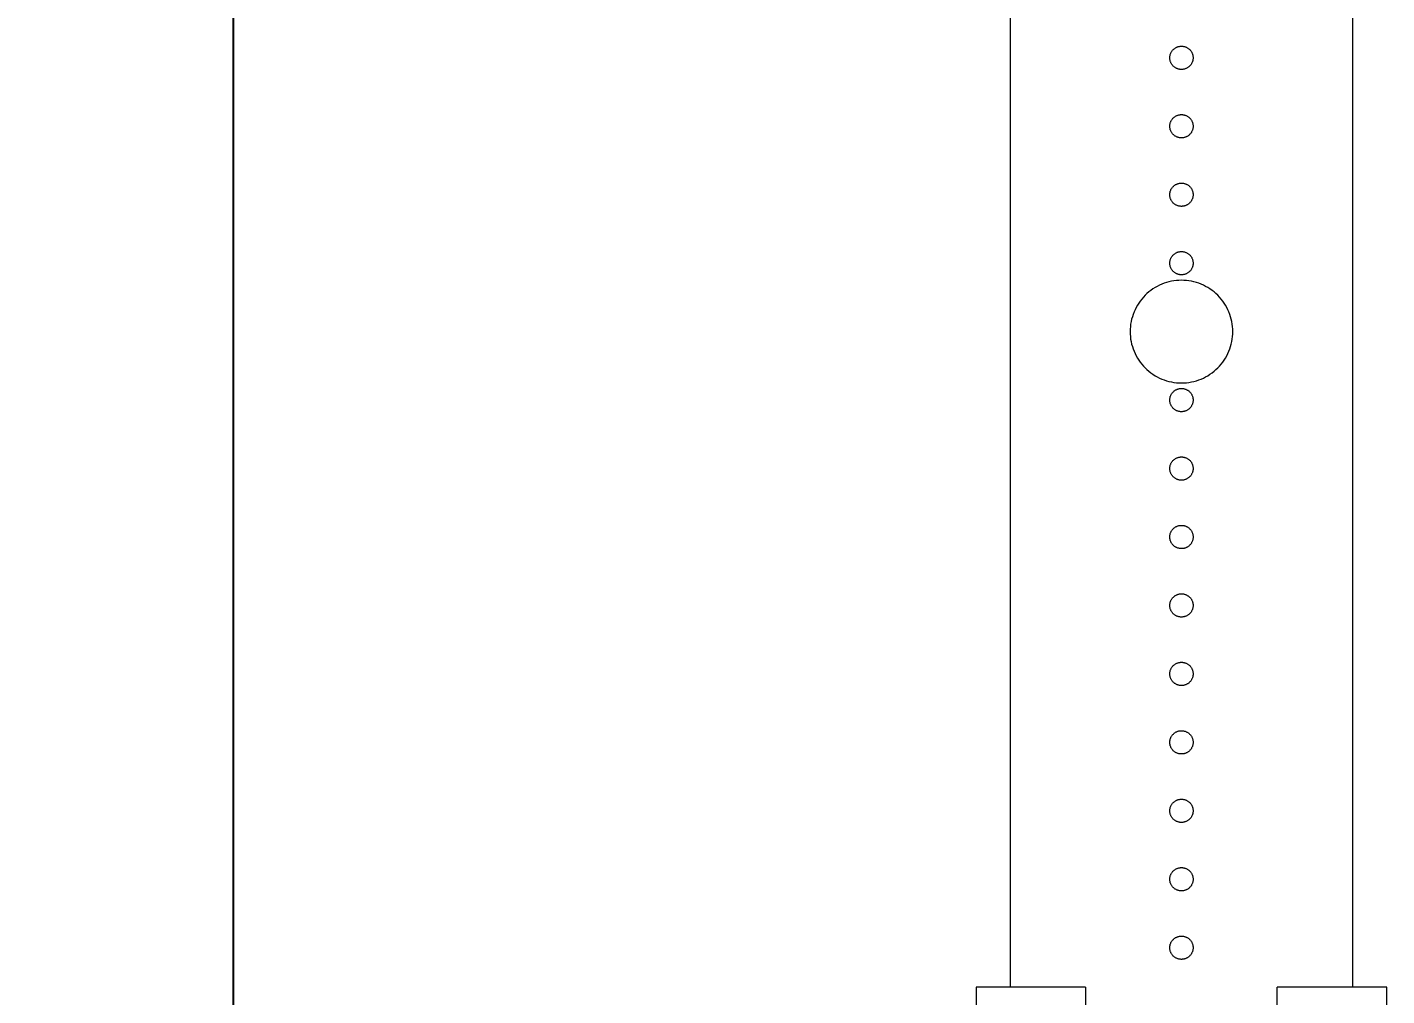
# Model space of a CAD drawing. Header units: millimetres. Extents: x -999 to 4635, y -962 to 3668.
# Drawn here: x -220.2 to 177, y 2512.4 to 2795.4 of the extents above; entities that cross this region are included whole.
import ezdxf

# ---------------------------------------------------------------- set-up
doc = ezdxf.new("R2010")
doc.units = ezdxf.units.MM
doc.layers.add('GORUNEN', color=7, linetype='Continuous', lineweight=9)
doc.layers.add('OLCU', color=4, linetype='Continuous', lineweight=9)
doc.styles.add('PI3D', font='arial.ttf')
doc.dimstyles.new('PF_MM', dxfattribs={"dimtxt": 40, "dimasz": 32, "dimexe": 24, "dimexo": 20, "dimgap": 14, "dimtad": 1, "dimdec": 1, "dimtxsty": 'PI3D', "dimcen": 2.5, "dimclrd": 4, "dimclre": 4, "dimclrt": 3, "dimazin": 3, "dimtfac": 1, "dimtmove": 0, "dimatfit": 3})

msp = doc.modelspace()

# ---------------------------------------------------------------- linework, layer by layer
at = {"layer": 'GORUNEN'}
for points in [[(67, 2943.5), (67, 2515)], [(167, 2943.5), (167, 2515)], [(167, 2943.5), (167, 2515)], [(167, 2943.5), (167, 2515)], [(114.02, 2788.13), (114.1, 2788.28), (114.19, 2788.42), (114.29, 2788.56), (114.4, 2788.69), (114.51, 2788.82), (114.63, 2788.94), (114.75, 2789.05), (114.88, 2789.16), (115.02, 2789.26), (115.16, 2789.36), (115.3, 2789.45), (115.45, 2789.53), (115.61, 2789.6), (115.76, 2789.67), (115.92, 2789.72), (116.08, 2789.77), (116.25, 2789.82), (116.41, 2789.85), (116.58, 2789.87), (116.75, 2789.89), (116.92, 2789.9), (117.09, 2789.9), (117.26, 2789.89), (117.43, 2789.87), (117.59, 2789.85), (117.76, 2789.81), (117.93, 2789.77), (118.09, 2789.72), (118.25, 2789.66), (118.4, 2789.6), (118.56, 2789.52), (118.7, 2789.44), (118.85, 2789.35), (118.99, 2789.26), (119.12, 2789.16), (119.25, 2789.05), (119.38, 2788.93), (119.5, 2788.81), (119.61, 2788.68), (119.71, 2788.55), (119.81, 2788.41), (119.9, 2788.27), (119.99, 2788.12), (120.07, 2787.97), (120.13, 2787.82), (120.2, 2787.66), (120.25, 2787.5), (120.3, 2787.33), (120.33, 2787.17), (120.36, 2787), (120.38, 2786.83), (120.4, 2786.66), (120.4, 2786.5), (120.4, 2786.33), (120.38, 2786.16), (120.36, 2785.99), (120.33, 2785.82), (120.29, 2785.66), (120.25, 2785.49), (120.19, 2785.33), (120.13, 2785.18), (120.06, 2785.02), (119.98, 2784.87)], [(119.98, 2784.87), (119.9, 2784.72), (119.81, 2784.58), (119.71, 2784.44), (119.6, 2784.31), (119.49, 2784.18), (119.37, 2784.06), (119.25, 2783.95), (119.12, 2783.84), (118.98, 2783.74), (118.84, 2783.64), (118.7, 2783.55), (118.55, 2783.47), (118.39, 2783.4), (118.24, 2783.33), (118.08, 2783.28), (117.92, 2783.23), (117.75, 2783.18), (117.59, 2783.15), (117.42, 2783.13), (117.25, 2783.11), (117.08, 2783.1), (116.91, 2783.1), (116.74, 2783.11), (116.57, 2783.13), (116.41, 2783.15), (116.24, 2783.19), (116.07, 2783.23), (115.91, 2783.28), (115.75, 2783.34), (115.6, 2783.4), (115.44, 2783.48), (115.3, 2783.56), (115.15, 2783.65), (115.01, 2783.74), (114.88, 2783.84), (114.75, 2783.95), (114.62, 2784.07), (114.5, 2784.19), (114.39, 2784.32), (114.29, 2784.45), (114.19, 2784.59), (114.1, 2784.73), (114.01, 2784.88), (113.93, 2785.03), (113.87, 2785.18), (113.8, 2785.34), (113.75, 2785.5), (113.7, 2785.67), (113.67, 2785.83), (113.64, 2786), (113.62, 2786.17), (113.6, 2786.34), (113.6, 2786.5), (113.6, 2786.67), (113.62, 2786.84), (113.64, 2787.01), (113.67, 2787.18), (113.71, 2787.34), (113.75, 2787.51), (113.81, 2787.67), (113.87, 2787.82), (113.94, 2787.98), (114.02, 2788.13)], [(114.02, 2768.13), (114.1, 2768.28), (114.19, 2768.42), (114.29, 2768.56), (114.4, 2768.69), (114.51, 2768.82), (114.63, 2768.94), (114.75, 2769.05), (114.88, 2769.16), (115.02, 2769.26), (115.16, 2769.36), (115.3, 2769.45), (115.45, 2769.53), (115.61, 2769.6), (115.76, 2769.67), (115.92, 2769.72), (116.08, 2769.77), (116.25, 2769.82), (116.41, 2769.85), (116.58, 2769.87), (116.75, 2769.89), (116.92, 2769.9), (117.09, 2769.9), (117.26, 2769.89), (117.43, 2769.87), (117.59, 2769.85), (117.76, 2769.81), (117.93, 2769.77), (118.09, 2769.72), (118.25, 2769.66), (118.4, 2769.6), (118.56, 2769.52), (118.7, 2769.44), (118.85, 2769.35), (118.99, 2769.26), (119.12, 2769.16), (119.25, 2769.05), (119.38, 2768.93), (119.5, 2768.81), (119.61, 2768.68), (119.71, 2768.55), (119.81, 2768.41), (119.9, 2768.27), (119.99, 2768.12), (120.07, 2767.97), (120.13, 2767.82), (120.2, 2767.66), (120.25, 2767.5), (120.3, 2767.33), (120.33, 2767.17), (120.36, 2767), (120.38, 2766.83), (120.4, 2766.66), (120.4, 2766.5), (120.4, 2766.33), (120.38, 2766.16), (120.36, 2765.99), (120.33, 2765.82), (120.29, 2765.66), (120.25, 2765.49), (120.19, 2765.33), (120.13, 2765.18), (120.06, 2765.02), (119.98, 2764.87)], [(119.98, 2764.87), (119.9, 2764.72), (119.81, 2764.58), (119.71, 2764.44), (119.6, 2764.31), (119.49, 2764.18), (119.37, 2764.06), (119.25, 2763.95), (119.12, 2763.84), (118.98, 2763.74), (118.84, 2763.64), (118.7, 2763.55), (118.55, 2763.47), (118.39, 2763.4), (118.24, 2763.33), (118.08, 2763.28), (117.92, 2763.23), (117.75, 2763.18), (117.59, 2763.15), (117.42, 2763.13), (117.25, 2763.11), (117.08, 2763.1), (116.91, 2763.1), (116.74, 2763.11), (116.57, 2763.13), (116.41, 2763.15), (116.24, 2763.19), (116.07, 2763.23), (115.91, 2763.28), (115.75, 2763.34), (115.6, 2763.4), (115.44, 2763.48), (115.3, 2763.56), (115.15, 2763.65), (115.01, 2763.74), (114.88, 2763.84), (114.75, 2763.95), (114.62, 2764.07), (114.5, 2764.19), (114.39, 2764.32), (114.29, 2764.45), (114.19, 2764.59), (114.1, 2764.73), (114.01, 2764.88), (113.93, 2765.03), (113.87, 2765.18), (113.8, 2765.34), (113.75, 2765.5), (113.7, 2765.67), (113.67, 2765.83), (113.64, 2766), (113.62, 2766.17), (113.6, 2766.34), (113.6, 2766.5), (113.6, 2766.67), (113.62, 2766.84), (113.64, 2767.01), (113.67, 2767.18), (113.71, 2767.34), (113.75, 2767.51), (113.81, 2767.67), (113.87, 2767.82), (113.94, 2767.98), (114.02, 2768.13)], [(114.02, 2748.13), (114.1, 2748.28), (114.19, 2748.42), (114.29, 2748.56), (114.4, 2748.69), (114.51, 2748.82), (114.63, 2748.94), (114.75, 2749.05), (114.88, 2749.16), (115.02, 2749.26), (115.16, 2749.36), (115.3, 2749.45), (115.45, 2749.53), (115.61, 2749.6), (115.76, 2749.67), (115.92, 2749.72), (116.08, 2749.77), (116.25, 2749.82), (116.41, 2749.85), (116.58, 2749.87), (116.75, 2749.89), (116.92, 2749.9), (117.09, 2749.9), (117.26, 2749.89), (117.43, 2749.87), (117.59, 2749.85), (117.76, 2749.81), (117.93, 2749.77), (118.09, 2749.72), (118.25, 2749.66), (118.4, 2749.6), (118.56, 2749.52), (118.7, 2749.44), (118.85, 2749.35), (118.99, 2749.26), (119.12, 2749.16), (119.25, 2749.05), (119.38, 2748.93), (119.5, 2748.81), (119.61, 2748.68), (119.71, 2748.55), (119.81, 2748.41), (119.9, 2748.27), (119.99, 2748.12), (120.07, 2747.97), (120.13, 2747.82), (120.2, 2747.66), (120.25, 2747.5), (120.3, 2747.33), (120.33, 2747.17), (120.36, 2747), (120.38, 2746.83), (120.4, 2746.66), (120.4, 2746.5), (120.4, 2746.33), (120.38, 2746.16), (120.36, 2745.99), (120.33, 2745.82), (120.29, 2745.66), (120.25, 2745.49), (120.19, 2745.33), (120.13, 2745.18), (120.06, 2745.02), (119.98, 2744.87)], [(119.98, 2744.87), (119.9, 2744.72), (119.81, 2744.58), (119.71, 2744.44), (119.6, 2744.31), (119.49, 2744.18), (119.37, 2744.06), (119.25, 2743.95), (119.12, 2743.84), (118.98, 2743.74), (118.84, 2743.64), (118.7, 2743.55), (118.55, 2743.47), (118.39, 2743.4), (118.24, 2743.33), (118.08, 2743.28), (117.92, 2743.23), (117.75, 2743.18), (117.59, 2743.15), (117.42, 2743.13), (117.25, 2743.11), (117.08, 2743.1), (116.91, 2743.1), (116.74, 2743.11), (116.57, 2743.13), (116.41, 2743.15), (116.24, 2743.19), (116.07, 2743.23), (115.91, 2743.28), (115.75, 2743.34), (115.6, 2743.4), (115.44, 2743.48), (115.3, 2743.56), (115.15, 2743.65), (115.01, 2743.74), (114.88, 2743.84), (114.75, 2743.95), (114.62, 2744.07), (114.5, 2744.19), (114.39, 2744.32), (114.29, 2744.45), (114.19, 2744.59), (114.1, 2744.73), (114.01, 2744.88), (113.93, 2745.03), (113.87, 2745.18), (113.8, 2745.34), (113.75, 2745.5), (113.7, 2745.67), (113.67, 2745.83), (113.64, 2746), (113.62, 2746.17), (113.6, 2746.34), (113.6, 2746.5), (113.6, 2746.67), (113.62, 2746.84), (113.64, 2747.01), (113.67, 2747.18), (113.71, 2747.34), (113.75, 2747.51), (113.81, 2747.67), (113.87, 2747.82), (113.94, 2747.98), (114.02, 2748.13)], [(114.02, 2728.13), (114.1, 2728.28), (114.19, 2728.42), (114.29, 2728.56), (114.4, 2728.69), (114.51, 2728.82), (114.63, 2728.94), (114.75, 2729.05), (114.88, 2729.16), (115.02, 2729.26), (115.16, 2729.36), (115.3, 2729.45), (115.45, 2729.53), (115.61, 2729.6), (115.76, 2729.67), (115.92, 2729.72), (116.08, 2729.77), (116.25, 2729.82), (116.41, 2729.85), (116.58, 2729.87), (116.75, 2729.89), (116.92, 2729.9), (117.09, 2729.9), (117.26, 2729.89), (117.43, 2729.87), (117.59, 2729.85), (117.76, 2729.81), (117.93, 2729.77), (118.09, 2729.72), (118.25, 2729.66), (118.4, 2729.6), (118.56, 2729.52), (118.7, 2729.44), (118.85, 2729.35), (118.99, 2729.26), (119.12, 2729.16), (119.25, 2729.05), (119.38, 2728.93), (119.5, 2728.81), (119.61, 2728.68), (119.71, 2728.55), (119.81, 2728.41), (119.9, 2728.27), (119.99, 2728.12), (120.07, 2727.97), (120.13, 2727.82), (120.2, 2727.66), (120.25, 2727.5), (120.3, 2727.33), (120.33, 2727.17), (120.36, 2727), (120.38, 2726.83), (120.4, 2726.66), (120.4, 2726.5), (120.4, 2726.33), (120.38, 2726.16), (120.36, 2725.99), (120.33, 2725.82), (120.29, 2725.66), (120.25, 2725.49), (120.19, 2725.33), (120.13, 2725.18), (120.06, 2725.02), (119.98, 2724.87)], [(119.98, 2724.87), (119.9, 2724.72), (119.81, 2724.58), (119.71, 2724.44), (119.6, 2724.31), (119.49, 2724.18), (119.37, 2724.06), (119.25, 2723.95), (119.12, 2723.84), (118.98, 2723.74), (118.84, 2723.64), (118.7, 2723.55), (118.55, 2723.47), (118.39, 2723.4), (118.24, 2723.33), (118.08, 2723.28), (117.92, 2723.23), (117.75, 2723.18), (117.59, 2723.15), (117.42, 2723.13), (117.25, 2723.11), (117.08, 2723.1), (116.91, 2723.1), (116.74, 2723.11), (116.57, 2723.13), (116.41, 2723.15), (116.24, 2723.19), (116.07, 2723.23), (115.91, 2723.28), (115.75, 2723.34), (115.6, 2723.4), (115.44, 2723.48), (115.3, 2723.56), (115.15, 2723.65), (115.01, 2723.74), (114.88, 2723.84), (114.75, 2723.95), (114.62, 2724.07), (114.5, 2724.19), (114.39, 2724.32), (114.29, 2724.45), (114.19, 2724.59), (114.1, 2724.73), (114.01, 2724.88), (113.93, 2725.03), (113.87, 2725.18), (113.8, 2725.34), (113.75, 2725.5), (113.7, 2725.67), (113.67, 2725.83), (113.64, 2726), (113.62, 2726.17), (113.6, 2726.34), (113.6, 2726.5), (113.6, 2726.67), (113.62, 2726.84), (113.64, 2727.01), (113.67, 2727.18), (113.71, 2727.34), (113.75, 2727.51), (113.81, 2727.67), (113.87, 2727.82), (113.94, 2727.98), (114.02, 2728.13)], [(117, 2721.5), (116.26, 2721.48), (115.53, 2721.43), (114.8, 2721.34), (114.07, 2721.21), (113.36, 2721.05), (112.65, 2720.85), (111.95, 2720.62), (111.26, 2720.36), (110.59, 2720.06), (109.93, 2719.73), (109.29, 2719.37), (108.67, 2718.97), (108.06, 2718.55), (107.48, 2718.1), (106.93, 2717.61), (106.39, 2717.11), (105.89, 2716.57), (105.4, 2716.02), (104.95, 2715.44), (104.53, 2714.83), (104.13, 2714.21), (103.77, 2713.57), (103.44, 2712.91), (103.14, 2712.24), (102.88, 2711.55), (102.65, 2710.85), (102.45, 2710.14), (102.29, 2709.43), (102.16, 2708.7), (102.07, 2707.97), (102.02, 2707.24), (102, 2706.5)], [(132, 2706.5), (131.98, 2707.24), (131.93, 2707.97), (131.84, 2708.7), (131.71, 2709.43), (131.55, 2710.14), (131.35, 2710.85), (131.12, 2711.55), (130.86, 2712.24), (130.56, 2712.91), (130.23, 2713.57), (129.87, 2714.21), (129.47, 2714.83), (129.05, 2715.44), (128.6, 2716.02), (128.11, 2716.57), (127.61, 2717.11), (127.07, 2717.61), (126.52, 2718.1), (125.94, 2718.55), (125.33, 2718.97), (124.71, 2719.37), (124.07, 2719.73), (123.41, 2720.06), (122.74, 2720.36), (122.05, 2720.62), (121.35, 2720.85), (120.64, 2721.05), (119.93, 2721.21), (119.2, 2721.34), (118.47, 2721.43), (117.74, 2721.48), (117, 2721.5)], [(102, 2706.5), (102.02, 2705.76), (102.07, 2705.03), (102.16, 2704.3), (102.29, 2703.57), (102.45, 2702.86), (102.65, 2702.15), (102.88, 2701.45), (103.14, 2700.76), (103.44, 2700.09), (103.77, 2699.43), (104.13, 2698.79), (104.53, 2698.17), (104.95, 2697.56), (105.4, 2696.98), (105.89, 2696.43), (106.39, 2695.89), (106.93, 2695.39), (107.48, 2694.9), (108.06, 2694.45), (108.67, 2694.03), (109.29, 2693.63), (109.93, 2693.27), (110.59, 2692.94), (111.26, 2692.64), (111.95, 2692.38), (112.65, 2692.15), (113.36, 2691.95), (114.07, 2691.79), (114.8, 2691.66), (115.53, 2691.57), (116.26, 2691.52), (117, 2691.5)], [(117, 2691.5), (117.74, 2691.52), (118.47, 2691.57), (119.2, 2691.66), (119.93, 2691.79), (120.64, 2691.95), (121.35, 2692.15), (122.05, 2692.38), (122.74, 2692.64), (123.41, 2692.94), (124.07, 2693.27), (124.71, 2693.63), (125.33, 2694.03), (125.94, 2694.45), (126.52, 2694.9), (127.07, 2695.39), (127.61, 2695.89), (128.11, 2696.43), (128.6, 2696.98), (129.05, 2697.56), (129.47, 2698.17), (129.87, 2698.79), (130.23, 2699.43), (130.56, 2700.09), (130.86, 2700.76), (131.12, 2701.45), (131.35, 2702.15), (131.55, 2702.86), (131.71, 2703.57), (131.84, 2704.3), (131.93, 2705.03), (131.98, 2705.76), (132, 2706.5)], [(114.02, 2688.13), (114.1, 2688.28), (114.19, 2688.42), (114.29, 2688.56), (114.4, 2688.69), (114.51, 2688.82), (114.63, 2688.94), (114.75, 2689.05), (114.88, 2689.16), (115.02, 2689.26), (115.16, 2689.36), (115.3, 2689.45), (115.45, 2689.53), (115.61, 2689.6), (115.76, 2689.67), (115.92, 2689.72), (116.08, 2689.77), (116.25, 2689.82), (116.41, 2689.85), (116.58, 2689.87), (116.75, 2689.89), (116.92, 2689.9), (117.09, 2689.9), (117.26, 2689.89), (117.43, 2689.87), (117.59, 2689.85), (117.76, 2689.81), (117.93, 2689.77), (118.09, 2689.72), (118.25, 2689.66), (118.4, 2689.6), (118.56, 2689.52), (118.7, 2689.44), (118.85, 2689.35), (118.99, 2689.26), (119.12, 2689.16), (119.25, 2689.05), (119.38, 2688.93), (119.5, 2688.81), (119.61, 2688.68), (119.71, 2688.55), (119.81, 2688.41), (119.9, 2688.27), (119.99, 2688.12), (120.07, 2687.97), (120.13, 2687.82), (120.2, 2687.66), (120.25, 2687.5), (120.3, 2687.33), (120.33, 2687.17), (120.36, 2687), (120.38, 2686.83), (120.4, 2686.66), (120.4, 2686.5), (120.4, 2686.33), (120.38, 2686.16), (120.36, 2685.99), (120.33, 2685.82), (120.29, 2685.66), (120.25, 2685.49), (120.19, 2685.33), (120.13, 2685.18), (120.06, 2685.02), (119.98, 2684.87)], [(119.98, 2684.87), (119.9, 2684.72), (119.81, 2684.58), (119.71, 2684.44), (119.6, 2684.31), (119.49, 2684.18), (119.37, 2684.06), (119.25, 2683.95), (119.12, 2683.84), (118.98, 2683.74), (118.84, 2683.64), (118.7, 2683.55), (118.55, 2683.47), (118.39, 2683.4), (118.24, 2683.33), (118.08, 2683.28), (117.92, 2683.23), (117.75, 2683.18), (117.59, 2683.15), (117.42, 2683.13), (117.25, 2683.11), (117.08, 2683.1), (116.91, 2683.1), (116.74, 2683.11), (116.57, 2683.13), (116.41, 2683.15), (116.24, 2683.19), (116.07, 2683.23), (115.91, 2683.28), (115.75, 2683.34), (115.6, 2683.4), (115.44, 2683.48), (115.3, 2683.56), (115.15, 2683.65), (115.01, 2683.74), (114.88, 2683.84), (114.75, 2683.95), (114.62, 2684.07), (114.5, 2684.19), (114.39, 2684.32), (114.29, 2684.45), (114.19, 2684.59), (114.1, 2684.73), (114.01, 2684.88), (113.93, 2685.03), (113.87, 2685.18), (113.8, 2685.34), (113.75, 2685.5), (113.7, 2685.67), (113.67, 2685.83), (113.64, 2686), (113.62, 2686.17), (113.6, 2686.34), (113.6, 2686.5), (113.6, 2686.67), (113.62, 2686.84), (113.64, 2687.01), (113.67, 2687.18), (113.71, 2687.34), (113.75, 2687.51), (113.81, 2687.67), (113.87, 2687.82), (113.94, 2687.98), (114.02, 2688.13)], [(114.02, 2668.13), (114.1, 2668.28), (114.19, 2668.42), (114.29, 2668.56), (114.4, 2668.69), (114.51, 2668.82), (114.63, 2668.94), (114.75, 2669.05), (114.88, 2669.16), (115.02, 2669.26), (115.16, 2669.36), (115.3, 2669.45), (115.45, 2669.53), (115.61, 2669.6), (115.76, 2669.67), (115.92, 2669.72), (116.08, 2669.77), (116.25, 2669.82), (116.41, 2669.85), (116.58, 2669.87), (116.75, 2669.89), (116.92, 2669.9), (117.09, 2669.9), (117.26, 2669.89), (117.43, 2669.87), (117.59, 2669.85), (117.76, 2669.81), (117.93, 2669.77), (118.09, 2669.72), (118.25, 2669.66), (118.4, 2669.6), (118.56, 2669.52), (118.7, 2669.44), (118.85, 2669.35), (118.99, 2669.26), (119.12, 2669.16), (119.25, 2669.05), (119.38, 2668.93), (119.5, 2668.81), (119.61, 2668.68), (119.71, 2668.55), (119.81, 2668.41), (119.9, 2668.27), (119.99, 2668.12), (120.07, 2667.97), (120.13, 2667.82), (120.2, 2667.66), (120.25, 2667.5), (120.3, 2667.33), (120.33, 2667.17), (120.36, 2667), (120.38, 2666.83), (120.4, 2666.66), (120.4, 2666.5), (120.4, 2666.33), (120.38, 2666.16), (120.36, 2665.99), (120.33, 2665.82), (120.29, 2665.66), (120.25, 2665.49), (120.19, 2665.33), (120.13, 2665.18), (120.06, 2665.02), (119.98, 2664.87)], [(119.98, 2664.87), (119.9, 2664.72), (119.81, 2664.58), (119.71, 2664.44), (119.6, 2664.31), (119.49, 2664.18), (119.37, 2664.06), (119.25, 2663.95), (119.12, 2663.84), (118.98, 2663.74), (118.84, 2663.64), (118.7, 2663.55), (118.55, 2663.47), (118.39, 2663.4), (118.24, 2663.33), (118.08, 2663.28), (117.92, 2663.23), (117.75, 2663.18), (117.59, 2663.15), (117.42, 2663.13), (117.25, 2663.11), (117.08, 2663.1), (116.91, 2663.1), (116.74, 2663.11), (116.57, 2663.13), (116.41, 2663.15), (116.24, 2663.19), (116.07, 2663.23), (115.91, 2663.28), (115.75, 2663.34), (115.6, 2663.4), (115.44, 2663.48), (115.3, 2663.56), (115.15, 2663.65), (115.01, 2663.74), (114.88, 2663.84), (114.75, 2663.95), (114.62, 2664.07), (114.5, 2664.19), (114.39, 2664.32), (114.29, 2664.45), (114.19, 2664.59), (114.1, 2664.73), (114.01, 2664.88), (113.93, 2665.03), (113.87, 2665.18), (113.8, 2665.34), (113.75, 2665.5), (113.7, 2665.67), (113.67, 2665.83), (113.64, 2666), (113.62, 2666.17), (113.6, 2666.34), (113.6, 2666.5), (113.6, 2666.67), (113.62, 2666.84), (113.64, 2667.01), (113.67, 2667.18), (113.71, 2667.34), (113.75, 2667.51), (113.81, 2667.67), (113.87, 2667.82), (113.94, 2667.98), (114.02, 2668.13)], [(114.02, 2648.13), (114.1, 2648.28), (114.19, 2648.42), (114.29, 2648.56), (114.4, 2648.69), (114.51, 2648.82), (114.63, 2648.94), (114.75, 2649.05), (114.88, 2649.16), (115.02, 2649.26), (115.16, 2649.36), (115.3, 2649.45), (115.45, 2649.53), (115.61, 2649.6), (115.76, 2649.67), (115.92, 2649.72), (116.08, 2649.77), (116.25, 2649.82), (116.41, 2649.85), (116.58, 2649.87), (116.75, 2649.89), (116.92, 2649.9), (117.09, 2649.9), (117.26, 2649.89), (117.43, 2649.87), (117.59, 2649.85), (117.76, 2649.81), (117.93, 2649.77), (118.09, 2649.72), (118.25, 2649.66), (118.4, 2649.6), (118.56, 2649.52), (118.7, 2649.44), (118.85, 2649.35), (118.99, 2649.26), (119.12, 2649.16), (119.25, 2649.05), (119.38, 2648.93), (119.5, 2648.81), (119.61, 2648.68), (119.71, 2648.55), (119.81, 2648.41), (119.9, 2648.27), (119.99, 2648.12), (120.07, 2647.97), (120.13, 2647.82), (120.2, 2647.66), (120.25, 2647.5), (120.3, 2647.33), (120.33, 2647.17), (120.36, 2647), (120.38, 2646.83), (120.4, 2646.66), (120.4, 2646.5), (120.4, 2646.33), (120.38, 2646.16), (120.36, 2645.99), (120.33, 2645.82), (120.29, 2645.66), (120.25, 2645.49), (120.19, 2645.33), (120.13, 2645.18), (120.06, 2645.02), (119.98, 2644.87)], [(119.98, 2644.87), (119.9, 2644.72), (119.81, 2644.58), (119.71, 2644.44), (119.6, 2644.31), (119.49, 2644.18), (119.37, 2644.06), (119.25, 2643.95), (119.12, 2643.84), (118.98, 2643.74), (118.84, 2643.64), (118.7, 2643.55), (118.55, 2643.47), (118.39, 2643.4), (118.24, 2643.33), (118.08, 2643.28), (117.92, 2643.23), (117.75, 2643.18), (117.59, 2643.15), (117.42, 2643.13), (117.25, 2643.11), (117.08, 2643.1), (116.91, 2643.1), (116.74, 2643.11), (116.57, 2643.13), (116.41, 2643.15), (116.24, 2643.19), (116.07, 2643.23), (115.91, 2643.28), (115.75, 2643.34), (115.6, 2643.4), (115.44, 2643.48), (115.3, 2643.56), (115.15, 2643.65), (115.01, 2643.74), (114.88, 2643.84), (114.75, 2643.95), (114.62, 2644.07), (114.5, 2644.19), (114.39, 2644.32), (114.29, 2644.45), (114.19, 2644.59), (114.1, 2644.73), (114.01, 2644.88), (113.93, 2645.03), (113.87, 2645.18), (113.8, 2645.34), (113.75, 2645.5), (113.7, 2645.67), (113.67, 2645.83), (113.64, 2646), (113.62, 2646.17), (113.6, 2646.34), (113.6, 2646.5), (113.6, 2646.67), (113.62, 2646.84), (113.64, 2647.01), (113.67, 2647.18), (113.71, 2647.34), (113.75, 2647.51), (113.81, 2647.67), (113.87, 2647.82), (113.94, 2647.98), (114.02, 2648.13)], [(114.02, 2628.13), (114.1, 2628.28), (114.19, 2628.42), (114.29, 2628.56), (114.4, 2628.69), (114.51, 2628.82), (114.63, 2628.94), (114.75, 2629.05), (114.88, 2629.16), (115.02, 2629.26), (115.16, 2629.36), (115.3, 2629.45), (115.45, 2629.53), (115.61, 2629.6), (115.76, 2629.67), (115.92, 2629.72), (116.08, 2629.77), (116.25, 2629.82), (116.41, 2629.85), (116.58, 2629.87), (116.75, 2629.89), (116.92, 2629.9), (117.09, 2629.9), (117.26, 2629.89), (117.43, 2629.87), (117.59, 2629.85), (117.76, 2629.81), (117.93, 2629.77), (118.09, 2629.72), (118.25, 2629.66), (118.4, 2629.6), (118.56, 2629.52), (118.7, 2629.44), (118.85, 2629.35), (118.99, 2629.26), (119.12, 2629.16), (119.25, 2629.05), (119.38, 2628.93), (119.5, 2628.81), (119.61, 2628.68), (119.71, 2628.55), (119.81, 2628.41), (119.9, 2628.27), (119.99, 2628.12), (120.07, 2627.97), (120.13, 2627.82), (120.2, 2627.66), (120.25, 2627.5), (120.3, 2627.33), (120.33, 2627.17), (120.36, 2627), (120.38, 2626.83), (120.4, 2626.66), (120.4, 2626.5), (120.4, 2626.33), (120.38, 2626.16), (120.36, 2625.99), (120.33, 2625.82), (120.29, 2625.66), (120.25, 2625.49), (120.19, 2625.33), (120.13, 2625.18), (120.06, 2625.02), (119.98, 2624.87)], [(119.98, 2624.87), (119.9, 2624.72), (119.81, 2624.58), (119.71, 2624.44), (119.6, 2624.31), (119.49, 2624.18), (119.37, 2624.06), (119.25, 2623.95), (119.12, 2623.84), (118.98, 2623.74), (118.84, 2623.64), (118.7, 2623.55), (118.55, 2623.47), (118.39, 2623.4), (118.24, 2623.33), (118.08, 2623.28), (117.92, 2623.23), (117.75, 2623.18), (117.59, 2623.15), (117.42, 2623.13), (117.25, 2623.11), (117.08, 2623.1), (116.91, 2623.1), (116.74, 2623.11), (116.57, 2623.13), (116.41, 2623.15), (116.24, 2623.19), (116.07, 2623.23), (115.91, 2623.28), (115.75, 2623.34), (115.6, 2623.4), (115.44, 2623.48), (115.3, 2623.56), (115.15, 2623.65), (115.01, 2623.74), (114.88, 2623.84), (114.75, 2623.95), (114.62, 2624.07), (114.5, 2624.19), (114.39, 2624.32), (114.29, 2624.45), (114.19, 2624.59), (114.1, 2624.73), (114.01, 2624.88), (113.93, 2625.03), (113.87, 2625.18), (113.8, 2625.34), (113.75, 2625.5), (113.7, 2625.67), (113.67, 2625.83), (113.64, 2626), (113.62, 2626.17), (113.6, 2626.34), (113.6, 2626.5), (113.6, 2626.67), (113.62, 2626.84), (113.64, 2627.01), (113.67, 2627.18), (113.71, 2627.34), (113.75, 2627.51), (113.81, 2627.67), (113.87, 2627.82), (113.94, 2627.98), (114.02, 2628.13)], [(119.98, 2604.87), (119.9, 2604.72), (119.81, 2604.58), (119.71, 2604.44), (119.6, 2604.31), (119.49, 2604.18), (119.37, 2604.06), (119.25, 2603.95), (119.12, 2603.84), (118.98, 2603.74), (118.84, 2603.64), (118.7, 2603.55), (118.55, 2603.47), (118.39, 2603.4), (118.24, 2603.33), (118.08, 2603.28), (117.92, 2603.23), (117.75, 2603.18), (117.59, 2603.15), (117.42, 2603.13), (117.25, 2603.11), (117.08, 2603.1), (116.91, 2603.1), (116.74, 2603.11), (116.57, 2603.13), (116.41, 2603.15), (116.24, 2603.19), (116.07, 2603.23), (115.91, 2603.28), (115.75, 2603.34), (115.6, 2603.4), (115.44, 2603.48), (115.3, 2603.56), (115.15, 2603.65), (115.01, 2603.74), (114.88, 2603.84), (114.75, 2603.95), (114.62, 2604.07), (114.5, 2604.19), (114.39, 2604.32), (114.29, 2604.45), (114.19, 2604.59), (114.1, 2604.73), (114.01, 2604.88), (113.93, 2605.03), (113.87, 2605.18), (113.8, 2605.34), (113.75, 2605.5), (113.7, 2605.67), (113.67, 2605.83), (113.64, 2606), (113.62, 2606.17), (113.6, 2606.34), (113.6, 2606.5), (113.6, 2606.67), (113.62, 2606.84), (113.64, 2607.01), (113.67, 2607.18), (113.71, 2607.34), (113.75, 2607.51), (113.81, 2607.67), (113.87, 2607.82), (113.94, 2607.98), (114.02, 2608.13)], [(114.02, 2608.13), (114.1, 2608.28), (114.19, 2608.42), (114.29, 2608.56), (114.4, 2608.69), (114.51, 2608.82), (114.63, 2608.94), (114.75, 2609.05), (114.88, 2609.16), (115.02, 2609.26), (115.16, 2609.36), (115.3, 2609.45), (115.45, 2609.53), (115.61, 2609.6), (115.76, 2609.67), (115.92, 2609.72), (116.08, 2609.77), (116.25, 2609.82), (116.41, 2609.85), (116.58, 2609.87), (116.75, 2609.89), (116.92, 2609.9), (117.09, 2609.9), (117.26, 2609.89), (117.43, 2609.87), (117.59, 2609.85), (117.76, 2609.81), (117.93, 2609.77), (118.09, 2609.72), (118.25, 2609.66), (118.4, 2609.6), (118.56, 2609.52), (118.7, 2609.44), (118.85, 2609.35), (118.99, 2609.26), (119.12, 2609.16), (119.25, 2609.05), (119.38, 2608.93), (119.5, 2608.81), (119.61, 2608.68), (119.71, 2608.55), (119.81, 2608.41), (119.9, 2608.27), (119.99, 2608.12), (120.07, 2607.97), (120.13, 2607.82), (120.2, 2607.66), (120.25, 2607.5), (120.3, 2607.33), (120.33, 2607.17), (120.36, 2607), (120.38, 2606.83), (120.4, 2606.66), (120.4, 2606.5), (120.4, 2606.33), (120.38, 2606.16), (120.36, 2605.99), (120.33, 2605.82), (120.29, 2605.66), (120.25, 2605.49), (120.19, 2605.33), (120.13, 2605.18), (120.06, 2605.02), (119.98, 2604.87)], [(119.98, 2584.87), (119.9, 2584.72), (119.81, 2584.58), (119.71, 2584.44), (119.6, 2584.31), (119.49, 2584.18), (119.37, 2584.06), (119.25, 2583.95), (119.12, 2583.84), (118.98, 2583.74), (118.84, 2583.64), (118.7, 2583.55), (118.55, 2583.47), (118.39, 2583.4), (118.24, 2583.33), (118.08, 2583.28), (117.92, 2583.23), (117.75, 2583.18), (117.59, 2583.15), (117.42, 2583.13), (117.25, 2583.11), (117.08, 2583.1), (116.91, 2583.1), (116.74, 2583.11), (116.57, 2583.13), (116.41, 2583.15), (116.24, 2583.19), (116.07, 2583.23), (115.91, 2583.28), (115.75, 2583.34), (115.6, 2583.4), (115.44, 2583.48), (115.3, 2583.56), (115.15, 2583.65), (115.01, 2583.74), (114.88, 2583.84), (114.75, 2583.95), (114.62, 2584.07), (114.5, 2584.19), (114.39, 2584.32), (114.29, 2584.45), (114.19, 2584.59), (114.1, 2584.73), (114.01, 2584.88), (113.93, 2585.03), (113.87, 2585.18), (113.8, 2585.34), (113.75, 2585.5), (113.7, 2585.67), (113.67, 2585.83), (113.64, 2586), (113.62, 2586.17), (113.6, 2586.34), (113.6, 2586.5), (113.6, 2586.67), (113.62, 2586.84), (113.64, 2587.01), (113.67, 2587.18), (113.71, 2587.34), (113.75, 2587.51), (113.81, 2587.67), (113.87, 2587.82), (113.94, 2587.98), (114.02, 2588.13)], [(114.02, 2588.13), (114.1, 2588.28), (114.19, 2588.42), (114.29, 2588.56), (114.4, 2588.69), (114.51, 2588.82), (114.63, 2588.94), (114.75, 2589.05), (114.88, 2589.16), (115.02, 2589.26), (115.16, 2589.36), (115.3, 2589.45), (115.45, 2589.53), (115.61, 2589.6), (115.76, 2589.67), (115.92, 2589.72), (116.08, 2589.77), (116.25, 2589.82), (116.41, 2589.85), (116.58, 2589.87), (116.75, 2589.89), (116.92, 2589.9), (117.09, 2589.9), (117.26, 2589.89), (117.43, 2589.87), (117.59, 2589.85), (117.76, 2589.81), (117.93, 2589.77), (118.09, 2589.72), (118.25, 2589.66), (118.4, 2589.6), (118.56, 2589.52), (118.7, 2589.44), (118.85, 2589.35), (118.99, 2589.26), (119.12, 2589.16), (119.25, 2589.05), (119.38, 2588.93), (119.5, 2588.81), (119.61, 2588.68), (119.71, 2588.55), (119.81, 2588.41), (119.9, 2588.27), (119.99, 2588.12), (120.07, 2587.97), (120.13, 2587.82), (120.2, 2587.66), (120.25, 2587.5), (120.3, 2587.33), (120.33, 2587.17), (120.36, 2587), (120.38, 2586.83), (120.4, 2586.66), (120.4, 2586.5), (120.4, 2586.33), (120.38, 2586.16), (120.36, 2585.99), (120.33, 2585.82), (120.29, 2585.66), (120.25, 2585.49), (120.19, 2585.33), (120.13, 2585.18), (120.06, 2585.02), (119.98, 2584.87)], [(119.98, 2564.87), (119.9, 2564.72), (119.81, 2564.58), (119.71, 2564.44), (119.6, 2564.31), (119.49, 2564.18), (119.37, 2564.06), (119.25, 2563.95), (119.12, 2563.84), (118.98, 2563.74), (118.84, 2563.64), (118.7, 2563.55), (118.55, 2563.47), (118.39, 2563.4), (118.24, 2563.33), (118.08, 2563.28), (117.92, 2563.23), (117.75, 2563.18), (117.59, 2563.15), (117.42, 2563.13), (117.25, 2563.11), (117.08, 2563.1), (116.91, 2563.1), (116.74, 2563.11), (116.57, 2563.13), (116.41, 2563.15), (116.24, 2563.19), (116.07, 2563.23), (115.91, 2563.28), (115.75, 2563.34), (115.6, 2563.4), (115.44, 2563.48), (115.3, 2563.56), (115.15, 2563.65), (115.01, 2563.74), (114.88, 2563.84), (114.75, 2563.95), (114.62, 2564.07), (114.5, 2564.19), (114.39, 2564.32), (114.29, 2564.45), (114.19, 2564.59), (114.1, 2564.73), (114.01, 2564.88), (113.93, 2565.03), (113.87, 2565.18), (113.8, 2565.34), (113.75, 2565.5), (113.7, 2565.67), (113.67, 2565.83), (113.64, 2566), (113.62, 2566.17), (113.6, 2566.34), (113.6, 2566.5), (113.6, 2566.67), (113.62, 2566.84), (113.64, 2567.01), (113.67, 2567.18), (113.71, 2567.34), (113.75, 2567.51), (113.81, 2567.67), (113.87, 2567.82), (113.94, 2567.98), (114.02, 2568.13)], [(114.02, 2568.13), (114.1, 2568.28), (114.19, 2568.42), (114.29, 2568.56), (114.4, 2568.69), (114.51, 2568.82), (114.63, 2568.94), (114.75, 2569.05), (114.88, 2569.16), (115.02, 2569.26), (115.16, 2569.36), (115.3, 2569.45), (115.45, 2569.53), (115.61, 2569.6), (115.76, 2569.67), (115.92, 2569.72), (116.08, 2569.77), (116.25, 2569.82), (116.41, 2569.85), (116.58, 2569.87), (116.75, 2569.89), (116.92, 2569.9), (117.09, 2569.9), (117.26, 2569.89), (117.43, 2569.87), (117.59, 2569.85), (117.76, 2569.81), (117.93, 2569.77), (118.09, 2569.72), (118.25, 2569.66), (118.4, 2569.6), (118.56, 2569.52), (118.7, 2569.44), (118.85, 2569.35), (118.99, 2569.26), (119.12, 2569.16), (119.25, 2569.05), (119.38, 2568.93), (119.5, 2568.81), (119.61, 2568.68), (119.71, 2568.55), (119.81, 2568.41), (119.9, 2568.27), (119.99, 2568.12), (120.07, 2567.97), (120.13, 2567.82), (120.2, 2567.66), (120.25, 2567.5), (120.3, 2567.33), (120.33, 2567.17), (120.36, 2567), (120.38, 2566.83), (120.4, 2566.66), (120.4, 2566.5), (120.4, 2566.33), (120.38, 2566.16), (120.36, 2565.99), (120.33, 2565.82), (120.29, 2565.66), (120.25, 2565.49), (120.19, 2565.33), (120.13, 2565.18), (120.06, 2565.02), (119.98, 2564.87)], [(119.98, 2544.87), (119.9, 2544.72), (119.81, 2544.58), (119.71, 2544.44), (119.6, 2544.31), (119.49, 2544.18), (119.37, 2544.06), (119.25, 2543.95), (119.12, 2543.84), (118.98, 2543.74), (118.84, 2543.64), (118.7, 2543.55), (118.55, 2543.47), (118.39, 2543.4), (118.24, 2543.33), (118.08, 2543.28), (117.92, 2543.23), (117.75, 2543.18), (117.59, 2543.15), (117.42, 2543.13), (117.25, 2543.11), (117.08, 2543.1), (116.91, 2543.1), (116.74, 2543.11), (116.57, 2543.13), (116.41, 2543.15), (116.24, 2543.19), (116.07, 2543.23), (115.91, 2543.28), (115.75, 2543.34), (115.6, 2543.4), (115.44, 2543.48), (115.3, 2543.56), (115.15, 2543.65), (115.01, 2543.74), (114.88, 2543.84), (114.75, 2543.95), (114.62, 2544.07), (114.5, 2544.19), (114.39, 2544.32), (114.29, 2544.45), (114.19, 2544.59), (114.1, 2544.73), (114.01, 2544.88), (113.93, 2545.03), (113.87, 2545.18), (113.8, 2545.34), (113.75, 2545.5), (113.7, 2545.67), (113.67, 2545.83), (113.64, 2546), (113.62, 2546.17), (113.6, 2546.34), (113.6, 2546.5), (113.6, 2546.67), (113.62, 2546.84), (113.64, 2547.01), (113.67, 2547.18), (113.71, 2547.34), (113.75, 2547.51), (113.81, 2547.67), (113.87, 2547.82), (113.94, 2547.98), (114.02, 2548.13)], [(114.02, 2548.13), (114.1, 2548.28), (114.19, 2548.42), (114.29, 2548.56), (114.4, 2548.69), (114.51, 2548.82), (114.63, 2548.94), (114.75, 2549.05), (114.88, 2549.16), (115.02, 2549.26), (115.16, 2549.36), (115.3, 2549.45), (115.45, 2549.53), (115.61, 2549.6), (115.76, 2549.67), (115.92, 2549.72), (116.08, 2549.77), (116.25, 2549.82), (116.41, 2549.85), (116.58, 2549.87), (116.75, 2549.89), (116.92, 2549.9), (117.09, 2549.9), (117.26, 2549.89), (117.43, 2549.87), (117.59, 2549.85), (117.76, 2549.81), (117.93, 2549.77), (118.09, 2549.72), (118.25, 2549.66), (118.4, 2549.6), (118.56, 2549.52), (118.7, 2549.44), (118.85, 2549.35), (118.99, 2549.26), (119.12, 2549.16), (119.25, 2549.05), (119.38, 2548.93), (119.5, 2548.81), (119.61, 2548.68), (119.71, 2548.55), (119.81, 2548.41), (119.9, 2548.27), (119.99, 2548.12), (120.07, 2547.97), (120.13, 2547.82), (120.2, 2547.66), (120.25, 2547.5), (120.3, 2547.33), (120.33, 2547.17), (120.36, 2547), (120.38, 2546.83), (120.4, 2546.66), (120.4, 2546.5), (120.4, 2546.33), (120.38, 2546.16), (120.36, 2545.99), (120.33, 2545.82), (120.29, 2545.66), (120.25, 2545.49), (120.19, 2545.33), (120.13, 2545.18), (120.06, 2545.02), (119.98, 2544.87)], [(119.98, 2524.87), (119.9, 2524.72), (119.81, 2524.58), (119.71, 2524.44), (119.6, 2524.31), (119.49, 2524.18), (119.37, 2524.06), (119.25, 2523.95), (119.12, 2523.84), (118.98, 2523.74), (118.84, 2523.64), (118.7, 2523.55), (118.55, 2523.47), (118.39, 2523.4), (118.24, 2523.33), (118.08, 2523.28), (117.92, 2523.23), (117.75, 2523.18), (117.59, 2523.15), (117.42, 2523.13), (117.25, 2523.11), (117.08, 2523.1), (116.91, 2523.1), (116.74, 2523.11), (116.57, 2523.13), (116.41, 2523.15), (116.24, 2523.19), (116.07, 2523.23), (115.91, 2523.28), (115.75, 2523.34), (115.6, 2523.4), (115.44, 2523.48), (115.3, 2523.56), (115.15, 2523.65), (115.01, 2523.74), (114.88, 2523.84), (114.75, 2523.95), (114.62, 2524.07), (114.5, 2524.19), (114.39, 2524.32), (114.29, 2524.45), (114.19, 2524.59), (114.1, 2524.73), (114.01, 2524.88), (113.93, 2525.03), (113.87, 2525.18), (113.8, 2525.34), (113.75, 2525.5), (113.7, 2525.67), (113.67, 2525.83), (113.64, 2526), (113.62, 2526.17), (113.6, 2526.34), (113.6, 2526.5), (113.6, 2526.67), (113.62, 2526.84), (113.64, 2527.01), (113.67, 2527.18), (113.71, 2527.34), (113.75, 2527.51), (113.81, 2527.67), (113.87, 2527.82), (113.94, 2527.98), (114.02, 2528.13)], [(114.02, 2528.13), (114.1, 2528.28), (114.19, 2528.42), (114.29, 2528.56), (114.4, 2528.69), (114.51, 2528.82), (114.63, 2528.94), (114.75, 2529.05), (114.88, 2529.16), (115.02, 2529.26), (115.16, 2529.36), (115.3, 2529.45), (115.45, 2529.53), (115.61, 2529.6), (115.76, 2529.67), (115.92, 2529.72), (116.08, 2529.77), (116.25, 2529.82), (116.41, 2529.85), (116.58, 2529.87), (116.75, 2529.89), (116.92, 2529.9), (117.09, 2529.9), (117.26, 2529.89), (117.43, 2529.87), (117.59, 2529.85), (117.76, 2529.81), (117.93, 2529.77), (118.09, 2529.72), (118.25, 2529.66), (118.4, 2529.6), (118.56, 2529.52), (118.7, 2529.44), (118.85, 2529.35), (118.99, 2529.26), (119.12, 2529.16), (119.25, 2529.05), (119.38, 2528.93), (119.5, 2528.81), (119.61, 2528.68), (119.71, 2528.55), (119.81, 2528.41), (119.9, 2528.27), (119.99, 2528.12), (120.07, 2527.97), (120.13, 2527.82), (120.2, 2527.66), (120.25, 2527.5), (120.3, 2527.33), (120.33, 2527.17), (120.36, 2527), (120.38, 2526.83), (120.4, 2526.66), (120.4, 2526.5), (120.4, 2526.33), (120.38, 2526.16), (120.36, 2525.99), (120.33, 2525.82), (120.29, 2525.66), (120.25, 2525.49), (120.19, 2525.33), (120.13, 2525.18), (120.06, 2525.02), (119.98, 2524.87)], [(57, 2515), (57, 329.5)], [(63, 2515), (57, 2515)], [(89, 2515), (63, 2515)], [(89, 2515), (89, 330)], [(171, 2515), (145, 2515)], [(145, 330), (145, 2515)], [(177, 2515), (171, 2515)], [(177, 329.5), (177, 2515)]]:
    msp.add_lwpolyline(points, dxfattribs=at)

# ---------------------------------------------------------------- dimensions: what is measured, and where the dimension line sits
at = {"layer": 'OLCU'}
msp.add_linear_dim(base=(-160, 0), p1=(0, 0), p2=(0, 3067.12), angle=90, dimstyle='PF_MM', dxfattribs=at).render()

doc.saveas('drawing.dxf')
